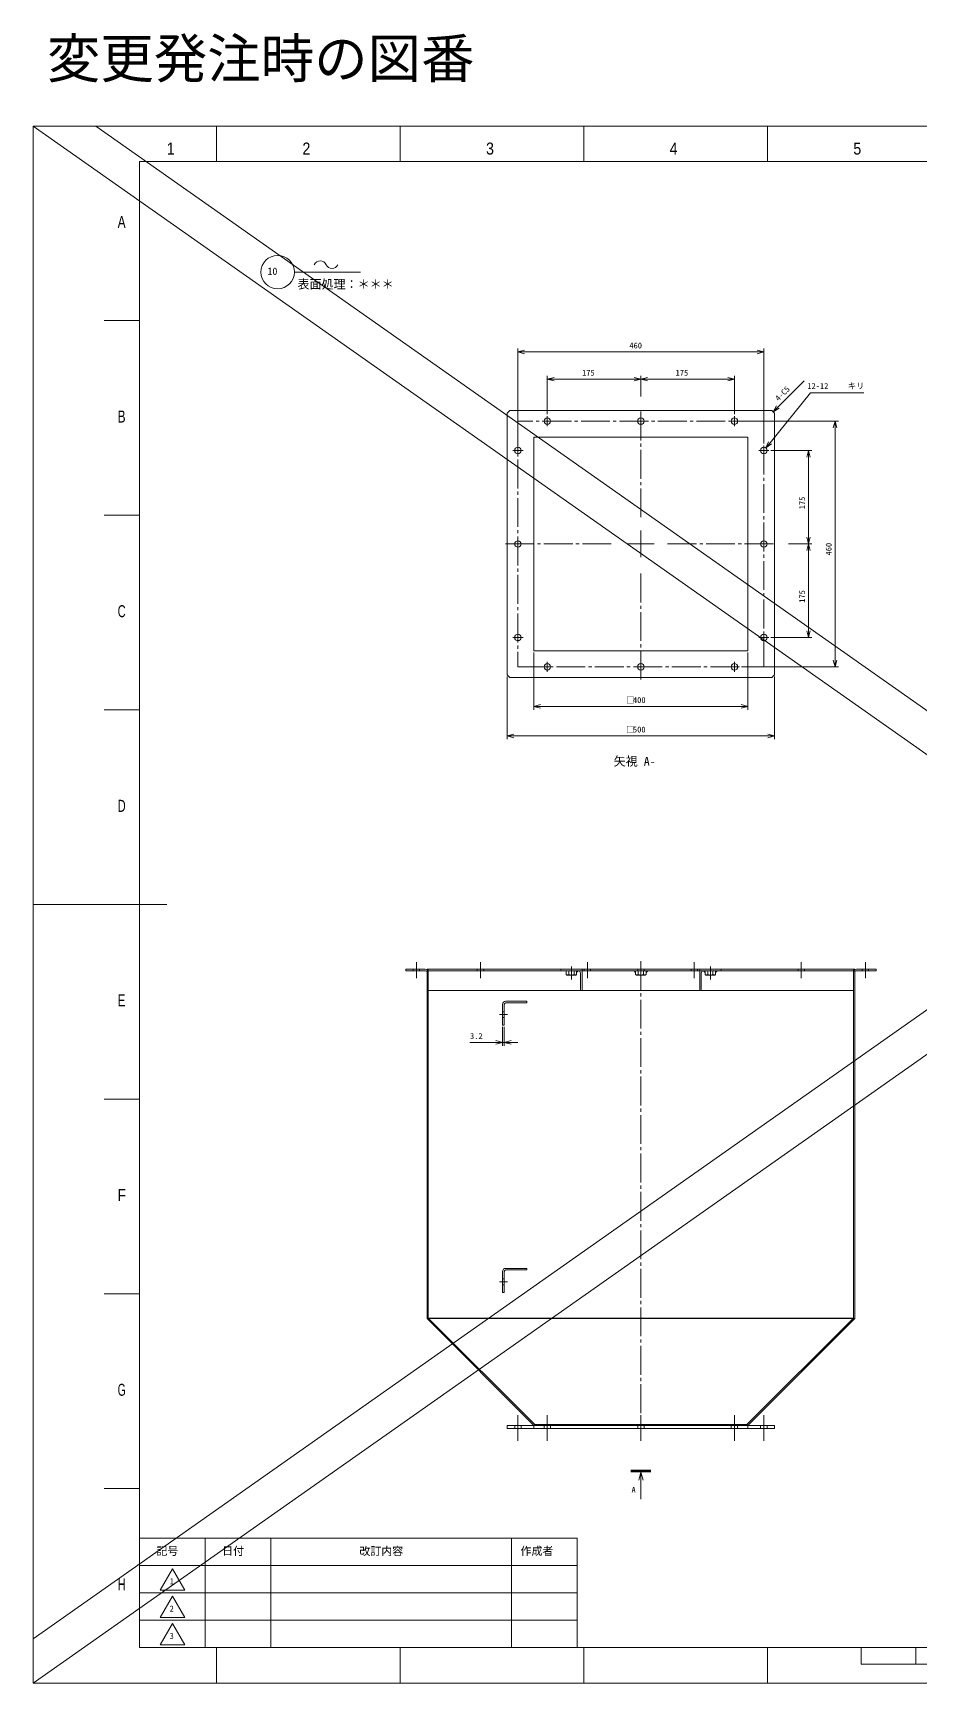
# Model space of a CAD drawing. Units: millimetres at full size. Extents: x -6753 to 6632, y -2759 to 1550.
# Drawn here: x -2112 to -451, y -1538 to 1550 of the extents above; entities that cross this region are included whole.
import ezdxf
from ezdxf.enums import TextEntityAlignment as Align

# ---------------------------------------------------------------- set-up
doc = ezdxf.new("R2010")
doc.units = ezdxf.units.MM
doc.header["$LTSCALE"] = 6
doc.linetypes.add('CHAIN2', pattern=[12, 9, -1, 1, -1])
for name, color, linetype, lineweight in [('0-2_08_DIM', 3, 'Continuous', 9), ('0-4_0', 134, 'Continuous', 9), ('0-8_99_図枠', 134, 'Continuous', 9), ('0-9_Defpoints', 134, 'Continuous', 9), ('0-B_01_外形線', 134, 'Continuous', 9), ('0-C_03_かくれ線', 5, 'Continuous', 9), ('0-D_04_中心線', 4, 'CHAIN2', 9)]:
    doc.layers.add(name, color=color, linetype=linetype, lineweight=lineweight)
doc.layers.add('0-7_07_TEXT', color=3, linetype='Continuous')
doc.styles.add('Arial', font='')
doc.styles.add('ＭＳ ゴシック', font='')
doc.styles.add('ＭＳ Ｐゴシック', font='')
doc.styles.get('Arial').set_extended_font_data('Arial')
doc.styles.get('ＭＳ ゴシック').set_extended_font_data('MS Gothic')
doc.styles.get('ＭＳ Ｐゴシック').set_extended_font_data('MS PGothic')

# ---------------------------------------------------------------- blocks, each defined once
blk = doc.blocks.new('U218')
at = {"layer": '0-D_04_中心線'}
for p, q in [((0, 50), (0, 253.5)), ((-253.5, 0), (-50, 0)), ((50, 0), (253.5, 0)), ((0, -253.5), (0, -50))]:
    blk.add_line(p, q, dxfattribs=at)
at = {"layer": '0-D_04_中心線', "linetype": 'Continuous'}
for p, q in [((-25, 0), (25, 0)), ((0, -25), (0, 25))]:
    blk.add_line(p, q, dxfattribs=at)
blk = doc.blocks.new('U219')
at = {"layer": '0-D_04_中心線'}
for p, q in [((-9.5, 0), (-1.2, 0)), ((0, 1.2), (0, 9.5)), ((1.2, 0), (9.5, 0)), ((0, -9.5), (0, -1.2))]:
    blk.add_line(p, q, dxfattribs=at)
at = {"layer": '0-D_04_中心線', "linetype": 'Continuous'}
for p, q in [((-0.6, 0), (0.6, 0)), ((0, -0.6), (0, 0.6))]:
    blk.add_line(p, q, dxfattribs=at)
blk = doc.blocks.new('U220')
at = {"layer": '0-D_04_中心線'}
for p, q in [((-9.5, 0), (-1.2, 0)), ((0, 1.2), (0, 9.5)), ((1.2, 0), (9.5, 0)), ((0, -9.5), (0, -1.2))]:
    blk.add_line(p, q, dxfattribs=at)
at = {"layer": '0-D_04_中心線', "linetype": 'Continuous'}
for p, q in [((-0.6, 0), (0.6, 0)), ((0, -0.6), (0, 0.6))]:
    blk.add_line(p, q, dxfattribs=at)
blk = doc.blocks.new('U221')
at = {"layer": '0-D_04_中心線'}
for p, q in [((-9.5, 0), (-1.2, 0)), ((0, 1.2), (0, 9.5)), ((1.2, 0), (9.5, 0)), ((0, -9.5), (0, -1.2))]:
    blk.add_line(p, q, dxfattribs=at)
at = {"layer": '0-D_04_中心線', "linetype": 'Continuous'}
for p, q in [((-0.6, 0), (0.6, 0)), ((0, -0.6), (0, 0.6))]:
    blk.add_line(p, q, dxfattribs=at)
blk = doc.blocks.new('U222')
at = {"layer": '0-D_04_中心線'}
for p, q in [((-9.5, 0), (-1.2, 0)), ((0, 1.2), (0, 9.5)), ((1.2, 0), (9.5, 0)), ((0, -9.5), (0, -1.2))]:
    blk.add_line(p, q, dxfattribs=at)
at = {"layer": '0-D_04_中心線', "linetype": 'Continuous'}
for p, q in [((-0.6, 0), (0.6, 0)), ((0, -0.6), (0, 0.6))]:
    blk.add_line(p, q, dxfattribs=at)
blk = doc.blocks.new('U223')
at = {"layer": '0-D_04_中心線'}
for p, q in [((-9.5, 0), (-1.2, 0)), ((0, 1.2), (0, 9.5)), ((1.2, 0), (9.5, 0)), ((0, -9.5), (0, -1.2))]:
    blk.add_line(p, q, dxfattribs=at)
at = {"layer": '0-D_04_中心線', "linetype": 'Continuous'}
for p, q in [((-0.6, 0), (0.6, 0)), ((0, -0.6), (0, 0.6))]:
    blk.add_line(p, q, dxfattribs=at)
blk = doc.blocks.new('U224')
at = {"layer": '0-D_04_中心線'}
for p, q in [((-9.5, 0), (-1.2, 0)), ((0, 1.2), (0, 9.5)), ((1.2, 0), (9.5, 0)), ((0, -9.5), (0, -1.2))]:
    blk.add_line(p, q, dxfattribs=at)
at = {"layer": '0-D_04_中心線', "linetype": 'Continuous'}
for p, q in [((-0.6, 0), (0.6, 0)), ((0, -0.6), (0, 0.6))]:
    blk.add_line(p, q, dxfattribs=at)
blk = doc.blocks.new('U225')
at = {"layer": '0-D_04_中心線'}
for p, q in [((-9.5, 0), (-1.2, 0)), ((0, 1.2), (0, 9.5)), ((1.2, 0), (9.5, 0)), ((0, -9.5), (0, -1.2))]:
    blk.add_line(p, q, dxfattribs=at)
at = {"layer": '0-D_04_中心線', "linetype": 'Continuous'}
for p, q in [((-0.6, 0), (0.6, 0)), ((0, -0.6), (0, 0.6))]:
    blk.add_line(p, q, dxfattribs=at)
blk = doc.blocks.new('U226')
at = {"layer": '0-D_04_中心線'}
for p, q in [((-9.5, 0), (-1.2, 0)), ((0, 1.2), (0, 9.5)), ((1.2, 0), (9.5, 0)), ((0, -9.5), (0, -1.2))]:
    blk.add_line(p, q, dxfattribs=at)
at = {"layer": '0-D_04_中心線', "linetype": 'Continuous'}
for p, q in [((-0.6, 0), (0.6, 0)), ((0, -0.6), (0, 0.6))]:
    blk.add_line(p, q, dxfattribs=at)
blk = doc.blocks.new('U196')
at = {"layer": '0-D_04_中心線'}
for p, q in [((-9.5, 0), (-1.2, 0)), ((0, 1.2), (0, 9.5)), ((1.2, 0), (9.5, 0)), ((0, -9.5), (0, -1.2))]:
    blk.add_line(p, q, dxfattribs=at)
at = {"layer": '0-D_04_中心線', "linetype": 'Continuous'}
for p, q in [((-0.6, 0), (0.6, 0)), ((0, -0.6), (0, 0.6))]:
    blk.add_line(p, q, dxfattribs=at)
blk = doc.blocks.new('U197')
at = {"layer": '0-D_04_中心線'}
for p, q in [((-9.5, 0), (-1.2, 0)), ((0, 1.2), (0, 9.5)), ((1.2, 0), (9.5, 0)), ((0, -9.5), (0, -1.2))]:
    blk.add_line(p, q, dxfattribs=at)
at = {"layer": '0-D_04_中心線', "linetype": 'Continuous'}
for p, q in [((-0.6, 0), (0.6, 0)), ((0, -0.6), (0, 0.6))]:
    blk.add_line(p, q, dxfattribs=at)
blk = doc.blocks.new('U198')
at = {"layer": '0-D_04_中心線'}
for p, q in [((-9.5, 0), (-1.2, 0)), ((0, 1.2), (0, 9.5)), ((1.2, 0), (9.5, 0)), ((0, -9.5), (0, -1.2))]:
    blk.add_line(p, q, dxfattribs=at)
at = {"layer": '0-D_04_中心線', "linetype": 'Continuous'}
for p, q in [((-0.6, 0), (0.6, 0)), ((0, -0.6), (0, 0.6))]:
    blk.add_line(p, q, dxfattribs=at)
blk = doc.blocks.new('U199')
at = {"layer": '0-D_04_中心線'}
for p, q in [((-9.5, 0), (-1.2, 0)), ((0, 1.2), (0, 9.5)), ((1.2, 0), (9.5, 0)), ((0, -9.5), (0, -1.2))]:
    blk.add_line(p, q, dxfattribs=at)
at = {"layer": '0-D_04_中心線', "linetype": 'Continuous'}
for p, q in [((-0.6, 0), (0.6, 0)), ((0, -0.6), (0, 0.6))]:
    blk.add_line(p, q, dxfattribs=at)
blk = doc.blocks.new('p1ba05')
at = {"layer": '0-2_08_DIM'}
for centre, start, end in [((-2.9536, 0.2855), 24.22764, 155.57578), ((0, 1.6207), 204.22764, 335.57578)]:
    blk.add_arc(centre, 1.6207, start, end, dxfattribs=at)
blk = doc.blocks.new('seca05')
at = {"layer": '0-4_0'}
for q in [(-0.804, -3.5), (0.804, -3.5), (0, -10.635)]:
    blk.add_line((0, -0.5), q, dxfattribs=at)
blk.add_solid([(-3.763, 0.5), (3.763, 0.5), (-3.763, -0.5), (3.763, -0.5)], dxfattribs=at)
blk = doc.blocks.new('AM_BALLOON1')
at = {"layer": '0-2_08_DIM'}
blk.add_circle((0, 0), 5, dxfattribs=at)
blk = doc.blocks.new('_Open30')
at = {"layer": '0-2_08_DIM'}
blk.add_line((0, 0), (-1, 0), dxfattribs=at)
blk.add_lwpolyline([(-1, 0.2679), (0, 0), (-1, -0.2679)], dxfattribs=at)

msp = doc.modelspace()

# ---------------------------------------------------------------- linework, layer by layer
at = {"layer": '0-2_08_DIM'}
for p, q in [((-1622.84, 1102.707), (-1499.423, 1102.707)), ((-1204.622, 782.009), (-1204.622, 959.713)), ((-744.622, 782.009), (-744.622, 959.713)), ((-1192.122, 953.463), (-757.122, 953.463)), ((-1149.622, 837.009), (-1149.622, 908.695)), ((-987.122, 902.445), (-1137.122, 902.445)), ((-974.622, 869.767), (-974.622, 908.695)), ((-974.622, 869.767), (-974.622, 908.695)), ((-962.122, 902.445), (-812.122, 902.445)), ((-799.622, 837.009), (-799.622, 908.695)), ((-718.283, 850.223), (-668.992, 899.514)), ((-786.497, 823.884), (-605.148, 823.884)), ((-611.398, 376.384), (-611.398, 811.384)), ((-731.497, 768.884), (-654.76, 768.884)), ((-661.01, 606.384), (-661.01, 756.384)), ((-698.739, 593.884), (-654.76, 593.884)), ((-698.739, 593.884), (-654.76, 593.884)), ((-661.01, 581.384), (-661.01, 431.384)), ((-731.497, 418.884), (-654.76, 418.884)), ((-1174.622, 390.759), (-1174.622, 283.51)), ((-774.622, 390.759), (-774.622, 283.51)), ((-1224.622, 345.759), (-1224.622, 228.34)), ((-786.497, 363.884), (-605.148, 363.884)), ((-724.622, 345.759), (-724.622, 228.34)), ((-1162.122, 289.76), (-787.122, 289.76)), ((-1212.122, 234.59), (-737.122, 234.59)), ((-1245.772, -339.212), (-1294.522, -339.212)), ((-1233.272, -310.289), (-1233.272, -345.462)), ((-1230.072, -339.212), (-1233.272, -339.212)), ((-1230.072, -310.289), (-1230.072, -345.462)), ((-1217.572, -339.212), (-1205.072, -339.212))]:
    msp.add_line(p, q, dxfattribs=at)
msp.add_lwpolyline([(-557.227, 876.85), (-657.352, 876.85), (-732.992, 783.272)], dxfattribs=at)
at = {"layer": '0-4_0'}
for p, q in [((2029.196, 1376.293), (-2111.808, -1538.306)), ((1911.761, 1376.293), (-2111.808, -1455.65)), ((-2111.808, 1376.293), (2029.196, -1538.306)), ((-1994.373, 1376.293), (2029.196, -1455.65)), ((-1374.622, -202.164), (-574.622, -202.164)), ((-1374.622, -205.164), (-574.622, -205.164))]:
    msp.add_line(p, q, dxfattribs=at)
msp.add_lwpolyline([(-774.622, -1056.164), (-1174.622, -1056.164), (-1374.622, -856.164), (-1374.622, -202.164), (-574.622, -202.164), (-574.622, -856.164)], close=True, dxfattribs=at)
for points in [[(-1233.272, -268.164), (-1233.272, -307.164), (-1230.272, -307.164), (-1230.272, -268.164)], [(-1227.272, -265.164), (-1188.272, -265.164), (-1188.272, -262.164), (-1227.272, -262.164)], [(-1233.272, -768.164), (-1233.272, -807.164), (-1230.272, -807.164), (-1230.272, -768.164)], [(-1227.272, -765.164), (-1188.272, -765.164), (-1188.272, -762.164), (-1227.272, -762.164)]]:
    msp.add_lwpolyline(points, dxfattribs=at)
for centre, radius in [((-1227.272, -268.164), 6), ((-1227.272, -268.164), 3), ((-1227.272, -768.164), 6), ((-1227.272, -768.164), 3)]:
    msp.add_arc(centre, radius, 90, 180, dxfattribs=at)
at = {"layer": '0-8_99_図枠'}
for p, q in [((-1768.302, 1309.773), (-1768.302, 1376.294)), ((-1424.795, 1309.773), (-1424.795, 1376.294)), ((-1081.289, 1309.773), (-1081.289, 1376.294)), ((-737.782, 1309.773), (-737.782, 1376.294)), ((-1912.448, 1011.932), (-1978.97, 1011.932)), ((-1912.448, 647.57), (-1978.97, 647.57)), ((-1912.448, 283.208), (-1978.97, 283.208)), ((-2111.808, -81.155), (-1861.278, -81.155)), ((-1912.448, -445.517), (-1978.97, -445.517)), ((-1912.448, -809.879), (-1978.97, -809.879)), ((-1912.448, -1174.241), (-1978.97, -1174.241)), ((-1789.64, -1472.082), (-1789.64, -1267.401)), ((-1666.831, -1472.082), (-1666.831, -1267.401)), ((-1216.532, -1472.082), (-1216.532, -1267.401)), ((-1912.448, -1318.571), (-1093.723, -1318.571)), ((-1912.448, -1369.741), (-1093.723, -1369.741)), ((-1912.448, -1420.912), (-1093.723, -1420.912)), ((-1768.302, -1538.306), (-1768.302, -1472.082)), ((-1424.795, -1538.306), (-1424.795, -1472.082)), ((-1081.289, -1538.306), (-1081.289, -1472.082)), ((-737.782, -1538.306), (-737.782, -1472.082)), ((-562.473, -1502.784), (-562.473, -1472.082)), ((-460.132, -1502.784), (-460.132, -1472.082)), ((-562.473, -1502.784), (460.934, -1502.784))]:
    msp.add_line(p, q, dxfattribs=at)
for points in [[(-1912.448, -1472.082), (1943.748, -1472.082), (1943.748, 1309.773), (-1912.448, 1309.773)], [(-1912.448, -1472.082), (-1093.723, -1472.082), (-1093.723, -1267.401), (-1912.448, -1267.401)], [(-1874.071, -1364.306), (-1851.044, -1324.423), (-1828.017, -1364.306)], [(-1874.071, -1415.477), (-1851.044, -1375.593), (-1828.017, -1415.477)], [(-1874.071, -1466.647), (-1851.044, -1426.764), (-1828.017, -1466.647)]]:
    msp.add_lwpolyline(points, close=True, dxfattribs=at)
at = {"layer": '0-9_Defpoints'}
msp.add_lwpolyline([(-2111.808, -1538.306), (2010.269, -1538.306), (2010.269, 1376.294), (-2111.808, 1376.294)], close=True, dxfattribs=at)
at = {"layer": '0-B_01_外形線'}
msp.add_line((-1374.622, -856.164), (-574.622, -856.164), dxfattribs=at)
for points in [[(-1219.622, 343.884), (-729.622, 343.884), (-724.622, 348.884), (-724.622, 838.884), (-729.622, 843.884), (-1219.622, 843.884), (-1224.622, 838.884), (-1224.622, 348.884)], [(-1174.622, 393.884), (-774.622, 393.884), (-774.622, 793.884), (-1174.622, 793.884)], [(-1224.622, -1062.164), (-724.622, -1062.164), (-724.622, -1056.164), (-1224.622, -1056.164)]]:
    msp.add_lwpolyline(points, close=True, dxfattribs=at)
for points in [[(-1378.322, -202.164), (-1414.622, -202.164), (-1414.622, -205.164), (-1377.622, -205.164)], [(-570.922, -202.164), (-534.622, -202.164), (-534.622, -205.164), (-571.622, -205.164)]]:
    msp.add_lwpolyline(points, dxfattribs=at)
for centre in [(-1149.622, 823.884), (-974.622, 823.884), (-799.622, 823.884), (-1204.622, 768.884), (-744.622, 768.884), (-1204.622, 593.884), (-744.622, 593.884), (-1204.622, 418.884), (-744.622, 418.884), (-1149.622, 363.884), (-974.622, 363.884), (-799.622, 363.884)]:
    msp.add_circle(centre, 6, dxfattribs=at)
for centre, radius, start, end in [((-1378.322, -208.164), 6, 51.92688, 90), ((-1377.622, -208.164), 3, 360, 90), ((-570.922, -208.164), 6, 90, 128.07312), ((-571.622, -208.164), 3, 90, 180)]:
    msp.add_arc(centre, radius, start, end, dxfattribs=at)
at = {"layer": '0-C_03_かくれ線'}
for p, q in [((-1400.622, -202.164), (-1400.622, -205.164)), ((-1388.622, -202.164), (-1388.622, -205.164)), ((-576.922, -205.164), (-1372.322, -205.164)), ((-1280.622, -202.164), (-1280.622, -205.164)), ((-1268.622, -202.164), (-1268.622, -205.164)), ((-1092.122, -205.164), (-1122.622, -205.164)), ((-1094.807, -205.164), (-1114.437, -205.164)), ((-1114.437, -205.164), (-1114.437, -212.261)), ((-1114.437, -212.261), (-1112.872, -213.164)), ((-1096.372, -213.164), (-1112.872, -213.164)), ((-1109.53, -205.164), (-1109.53, -212.261)), ((-1099.715, -205.164), (-1099.715, -212.261)), ((-1094.807, -212.261), (-1096.372, -213.164)), ((-1094.807, -205.164), (-1094.807, -212.261)), ((-1087.622, -240.164), (-1087.622, -209.664)), ((-1080.622, -202.164), (-1080.622, -205.164)), ((-1068.622, -202.164), (-1068.622, -205.164)), ((-984.437, -205.164), (-964.807, -205.164)), ((-984.437, -205.164), (-984.437, -212.261)), ((-984.437, -212.261), (-982.872, -213.164)), ((-982.872, -213.164), (-966.372, -213.164)), ((-980.622, -202.164), (-980.622, -205.164)), ((-980.622, -202.164), (-980.622, -205.164)), ((-979.53, -205.164), (-979.53, -212.261)), ((-969.715, -205.164), (-969.715, -212.261)), ((-968.622, -202.164), (-968.622, -205.164)), ((-968.622, -202.164), (-968.622, -205.164)), ((-964.807, -212.261), (-966.372, -213.164)), ((-964.807, -205.164), (-964.807, -212.261)), ((-880.622, -202.164), (-880.622, -205.164)), ((-868.622, -202.164), (-868.622, -205.164)), ((-861.622, -240.164), (-861.622, -209.664)), ((-857.122, -205.164), (-826.622, -205.164)), ((-854.437, -205.164), (-834.807, -205.164)), ((-854.437, -205.164), (-854.437, -212.261)), ((-854.437, -212.261), (-852.872, -213.164)), ((-852.872, -213.164), (-836.372, -213.164)), ((-849.53, -205.164), (-849.53, -212.261)), ((-839.715, -205.164), (-839.715, -212.261)), ((-834.807, -212.261), (-836.372, -213.164)), ((-834.807, -205.164), (-834.807, -212.261)), ((-680.622, -202.164), (-680.622, -205.164)), ((-668.622, -202.164), (-668.622, -205.164)), ((-560.622, -202.164), (-560.622, -205.164)), ((-548.622, -202.164), (-548.622, -205.164)), ((-1084.622, -242.164), (-1085.622, -242.164)), ((-864.622, -242.164), (-863.622, -242.164)), ((-1230.272, -281.664), (-1233.272, -281.664)), ((-1230.272, -292.664), (-1233.272, -292.664)), ((-1230.272, -781.664), (-1233.272, -781.664)), ((-1230.272, -792.664), (-1233.272, -792.664)), ((-1374.622, -856.164), (-1372.322, -855.212)), ((-1372.322, -855.212), (-576.922, -855.212)), ((-574.622, -856.164), (-576.922, -855.212)), ((-1210.622, -1056.164), (-1210.622, -1062.164)), ((-1198.622, -1056.164), (-1198.622, -1062.164)), ((-1174.622, -1056.164), (-1172.996, -1054.538)), ((-1174.622, -1056.164), (-1174.622, -1062.164)), ((-1155.622, -1056.164), (-1155.622, -1062.164)), ((-1143.622, -1056.164), (-1143.622, -1062.164)), ((-980.622, -1056.164), (-980.622, -1062.164)), ((-968.622, -1056.164), (-968.622, -1062.164)), ((-805.622, -1056.164), (-805.622, -1062.164)), ((-793.622, -1056.164), (-793.622, -1062.164)), ((-774.622, -1056.164), (-776.249, -1054.538)), ((-774.622, -1056.164), (-774.622, -1062.164)), ((-750.622, -1056.164), (-750.622, -1062.164)), ((-738.622, -1056.164), (-738.622, -1062.164))]:
    msp.add_line(p, q, dxfattribs=at)
for points in [[(-576.922, -202.164), (-576.922, -855.212), (-776.249, -1054.538), (-1172.996, -1054.538), (-1372.322, -855.212), (-1372.322, -202.164)], [(-1124.622, -203.164), (-1124.622, -202.164), (-1084.622, -202.164), (-1084.622, -242.164)], [(-824.622, -203.164), (-824.622, -202.164), (-864.622, -202.164), (-864.622, -242.164)]]:
    msp.add_lwpolyline(points, dxfattribs=at)
for points in [[(-1372.322, -242.164), (-576.922, -242.164), (-576.922, -202.164), (-1372.322, -202.164)], [(-1094.807, -205.164), (-1094.807, -208.164), (-1091.807, -205.164)], [(-984.437, -205.164), (-984.437, -208.164), (-987.437, -205.164)], [(-964.807, -205.164), (-964.807, -208.164), (-961.807, -205.164)], [(-854.437, -205.164), (-854.437, -208.164), (-857.437, -205.164)], [(-834.807, -205.164), (-834.807, -208.164), (-831.807, -205.164)]]:
    msp.add_lwpolyline(points, close=True, dxfattribs=at)
for centre, radius, start, end in [((-1378.322, -208.164), 6, 360, 51.92688), ((-1122.622, -203.164), 2, 180, 270), ((-1111.983, -208.011), 4.907, 240.00001, 299.99999), ((-1104.622, -199.385), 13.779, 249.136, 290.864), ((-1097.261, -208.011), 4.907, 240.00001, 299.99999), ((-1092.122, -209.664), 4.5, 0, 90), ((-981.983, -208.011), 4.907, 240.00001, 299.99999), ((-974.622, -199.385), 13.779, 249.136, 290.864), ((-967.261, -208.011), 4.907, 240.00001, 299.99999), ((-857.122, -209.664), 4.5, 90, 180), ((-851.983, -208.011), 4.907, 240.00001, 299.99999), ((-844.622, -199.385), 13.779, 249.136, 290.864), ((-837.261, -208.011), 4.907, 240.00001, 299.99999), ((-826.622, -203.164), 2, 270, 0), ((-570.922, -208.164), 6, 128.07312, 180), ((-1085.622, -240.164), 2, 180, 270), ((-863.622, -240.164), 2, 270, 0)]:
    msp.add_arc(centre, radius, start, end, dxfattribs=at)
at = {"layer": '0-D_04_中心線'}
for p, q in [((-1394.622, -188.664), (-1394.622, -218.664)), ((-1274.622, -188.664), (-1274.622, -218.664)), ((-1104.622, -221.164), (-1104.622, -197.164)), ((-1074.622, -188.664), (-1074.622, -218.664)), ((-974.622, -187.164), (-974.622, -1071.164)), ((-974.622, -221.164), (-974.622, -197.164)), ((-874.622, -188.664), (-874.622, -218.664)), ((-844.622, -221.164), (-844.622, -197.164)), ((-674.622, -188.664), (-674.622, -218.664)), ((-554.622, -188.664), (-554.622, -218.664)), ((-1239.272, -287.164), (-1224.272, -287.164)), ((-1239.272, -787.164), (-1224.272, -787.164)), ((-1204.622, -1037.164), (-1204.622, -1085.164)), ((-1149.622, -1037.164), (-1149.622, -1085.164)), ((-974.622, -1037.164), (-974.622, -1085.164)), ((-799.622, -1037.164), (-799.622, -1085.164)), ((-744.622, -1037.164), (-744.622, -1085.164))]:
    msp.add_line(p, q, dxfattribs=at)
msp.add_lwpolyline([(-1204.622, 363.884), (-744.622, 363.884), (-744.622, 823.884), (-1204.622, 823.884)], close=True, dxfattribs=at)

# ---------------------------------------------------------------- block references
at = {"layer": '0-2_08_DIM'}
for name, p, xscale, yscale in [('AM_BALLOON1', (-1654.134, 1102.748), 6.25, 6.25), ('p1ba05', (-1552.355, 1109.545), 7.5, 7.5), ('_Open30', (-744.622, 953.463), 12.5, 12.5), ('_Open30', (-974.622, 902.445), 12.5, 12.5), ('_Open30', (-799.622, 902.445), 12.5, 12.5), ('_Open30', (-774.622, 289.76), 12.5, 12.5), ('_Open30', (-724.622, 234.59), 12.5, 12.5), ('_Open30', (-1233.272, -339.212), 12.5, 12.5)]:
    msp.add_blockref(name, p, dxfattribs=dict(at, xscale=xscale, yscale=yscale))
at = {"layer": '0-2_08_DIM', "xscale": 12.5, "yscale": 12.5}
for p, rotation in [((-1204.622, 953.463), 180), ((-1149.622, 902.445), 180), ((-974.622, 902.445), 180), ((-727.122, 841.384), 225), ((-611.398, 823.884), 90), ((-740.85, 773.55), 231.05083), ((-661.01, 768.884), 90), ((-661.01, 593.884), 270), ((-661.01, 593.884), 90), ((-661.01, 418.884), 270), ((-611.398, 363.884), 270), ((-1174.622, 289.76), 180), ((-1224.622, 234.59), 180), ((-1230.072, -339.212), 180)]:
    msp.add_blockref('_Open30', p, dxfattribs=dict(at, rotation=rotation))
at = {"layer": '0-4_0', "xscale": 5, "yscale": 5}
msp.add_blockref('seca05', (-974.622, -1141.168), dxfattribs=at)
at = {"layer": '0-D_04_中心線'}
for name, p in [('U218', (-974.622, 593.884)), ('U219', (-1149.622, 823.884)), ('U220', (-974.622, 823.884)), ('U221', (-799.622, 823.884)), ('U199', (-1204.622, 768.884)), ('U222', (-744.622, 768.884)), ('U198', (-1204.622, 593.884)), ('U223', (-744.622, 593.884)), ('U197', (-1204.622, 418.884)), ('U224', (-744.622, 418.884)), ('U196', (-1149.622, 363.884)), ('U226', (-974.622, 363.884)), ('U225', (-799.622, 363.884))]:
    msp.add_blockref(name, p, dxfattribs=at)

# ---------------------------------------------------------------- texts
at = {"layer": '0-2_08_DIM'}
for s, style, p in [('460', 'ＭＳ ゴシック', (-996.051, 956.588)), ('175', 'ＭＳ ゴシック', (-1084.622, 905.57)), ('175', 'ＭＳ ゴシック', (-909.622, 905.57)), ('キリ', 'ＭＳ Ｐゴシック', (-587.435, 880.83)), ('12-12', 'ＭＳ ゴシック', (-663.149, 880.83)), ('□', 'Arial', (-1002.052, 292.885)), ('400', 'ＭＳ ゴシック', (-989.407, 292.885)), ('□', 'Arial', (-1002.052, 237.715)), ('500', 'ＭＳ ゴシック', (-989.407, 237.715)), ('3.2', 'ＭＳ ゴシック', (-1294.254, -336.087))]:
    msp.add_text(s, height=11, dxfattribs=dict(at, style=style)).set_placement(p, align=Align.BOTTOM_LEFT)
at = {"layer": '0-2_08_DIM', "style": 'ＭＳ ゴシック'}
for s, rotation, p in [('4-C5', 45, (-714.828, 858.098)), ('175', 90, (-664.135, 658.884)), ('460', 90, (-614.523, 572.456)), ('175', 90, (-664.135, 483.884))]:
    msp.add_text(s, height=11, rotation=rotation, dxfattribs=at).set_placement(p, align=Align.BOTTOM_LEFT)
at = {"layer": '0-4_0', "style": 'ＭＳ ゴシック'}
for s, height, p in [('10', 13.75, (-1673.331, 1093.373)), ('A', 11, (-992.122, -1185.542))]:
    msp.add_text(s, height=height, dxfattribs=at).set_placement(p, align=Align.BOTTOM_LEFT)
at = {"layer": '0-7_07_TEXT'}
for s, height, style, p in [('変更発注時の図番', 73.31, 'ＭＳ Ｐゴシック', (-2085.865, 1444.205)), ('表面処理：＊＊＊', 16.5, 'ＭＳ Ｐゴシック', (-1617.099, 1066.867)), ('矢視 A-', 16.5, 'ＭＳ ゴシック', (-1025.456, 173.878))]:
    msp.add_text(s, height=height, dxfattribs=dict(at, style=style)).set_placement(p, align=Align.BOTTOM_LEFT)
at = {"layer": '0-8_99_図枠', "style": 'ＭＳ Ｐゴシック'}
for s, width, p in [('1', 0.9, (-1861.572, 1316.053)), ('2', 0.9, (-1607.713, 1316.053)), ('3', 0.9, (-1264.206, 1316.053)), ('4', 0.9, (-920.7, 1316.053)), ('5', 0.9, (-577.194, 1316.053)), ('A', 0.75, (-1953.385, 1178.762)), ('B', 0.75, (-1953.385, 814.4)), ('C', 0.7, (-1953.385, 450.038)), ('D', 0.7, (-1953.385, 85.675)), ('E', 0.75, (-1953.385, -278.687)), ('F', 0.85, (-1953.385, -643.049)), ('G', 0.65, (-1953.385, -1007.411)), ('H', 0.7, (-1953.385, -1371.773))]:
    msp.add_text(s, height=22.51, dxfattribs=dict(at, width=width)).set_placement(p, align=Align.BOTTOM_LEFT)
at = {"layer": '0-8_99_図枠'}
for s, height, style, p in [('記号', 15.01, 'ＭＳ Ｐゴシック', (-1880.816, -1303.22)), ('日付', 15.01, 'ＭＳ Ｐゴシック', (-1758.007, -1303.22)), ('改訂内容', 15.01, 'ＭＳ Ｐゴシック', (-1501.225, -1303.569)), ('作成者', 15.01, 'ＭＳ Ｐゴシック', (-1199.785, -1303.22)), ('1', 11.25, 'ＭＳ ゴシック', (-1856.031, -1356.871)), ('2', 11.25, 'ＭＳ ゴシック', (-1856.031, -1408.041)), ('3', 11.25, 'ＭＳ ゴシック', (-1856.031, -1459.211))]:
    msp.add_text(s, height=height, dxfattribs=dict(at, style=style)).set_placement(p, align=Align.BOTTOM_LEFT)

doc.saveas('drawing.dxf')
